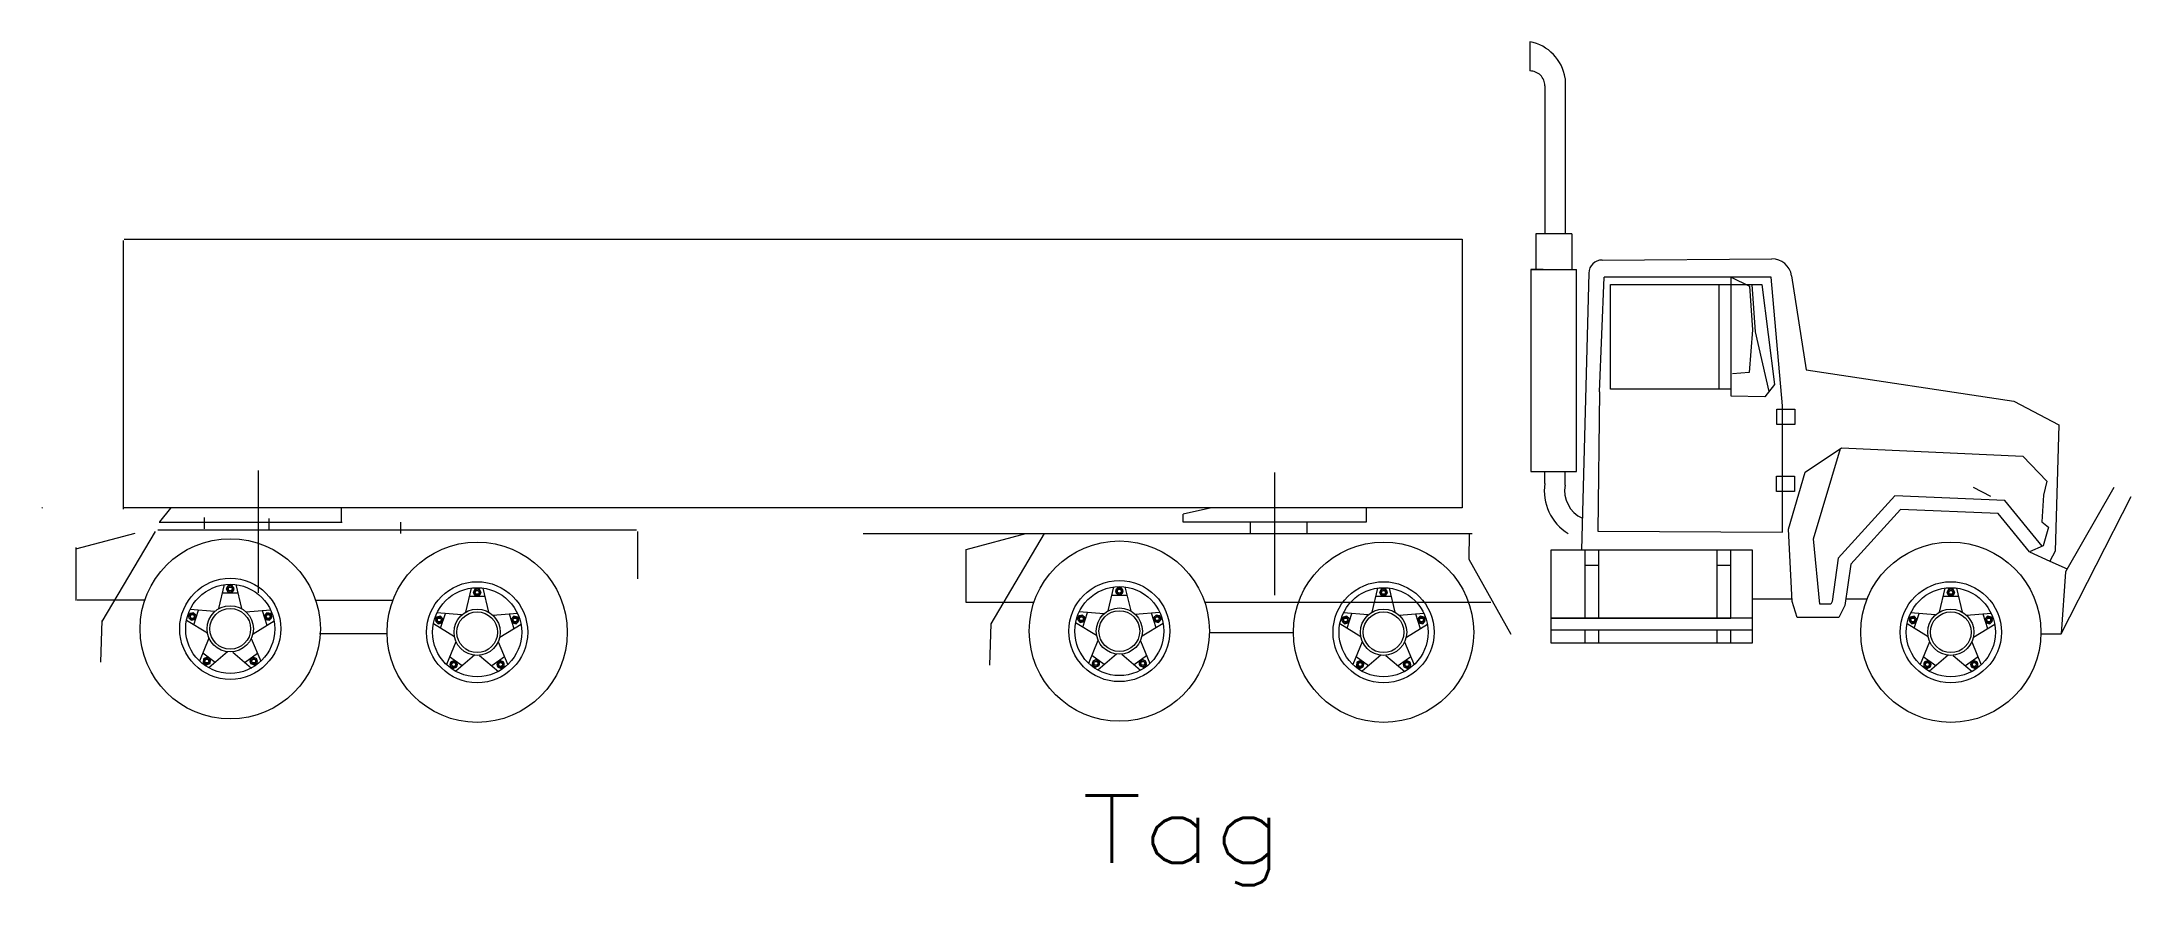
# Model space of a CAD drawing. Header units: inches. Extents: x -29.4 to 29.7, y -14.2 to 9.7.
import ezdxf
from ezdxf.enums import TextEntityAlignment as Align

# ---------------------------------------------------------------- set-up
doc = ezdxf.new("R2010")
doc.units = ezdxf.units.IN
doc.header["$MEASUREMENT"] = 0
doc.layers.get('0').update_dxf_attribs({"lineweight": 0})
doc.layers.add('SCD_DRAW', color=11, linetype='Continuous', lineweight=0, true_color=0xff7f7f)
doc.styles.get("Standard").update_dxf_attribs({"font": 'TXT.SHX'})

msp = doc.modelspace()

# ---------------------------------------------------------------- linework, layer by layer
at = {"color": 7, "linetype": 'Continuous', "lineweight": 0}
for p, q in [((-29.423, -3.52), (-29.405, -3.537)), ((-26.086, -3.931), (-25.769, -3.544)), ((-24.635, -3.52), (-24.6, -3.52)), ((-20.942, -3.922), (-20.942, -3.535))]:
    msp.add_line(p, q, dxfattribs=at)
at = {"color": 113, "linetype": 'Continuous', "lineweight": 0, "true_color": 0x70db93}
for p, q in [((-21.675, -6.14), (-19.492, -6.14)), ((-21.564, -7.09), (-19.645, -7.09))]:
    msp.add_line(p, q, dxfattribs=at)
at = {"layer": 'SCD_DRAW', "color": 100, "linetype": 'Continuous', "true_color": 0x00ff3f}
for p, q in [((12.685, 9.654), (12.685, 8.829)), ((13.106, 8.412), (13.106, 4.224)), ((13.68, 8.62), (13.68, 4.224)), ((12.852, 4.224), (12.852, 3.212)), ((13.874, 4.224), (12.852, 4.224)), ((13.874, 4.224), (13.874, 3.212)), ((-27.107, -3.566), (-27.107, 4.03)), ((-27.092, 4.066), (10.765, 4.066)), ((10.765, 4.066), (10.765, -3.53)), ((13.055, 3.212), (12.714, 3.212)), ((12.714, 3.212), (14.005, 3.212)), ((12.714, 3.212), (12.714, -2.502)), ((14.005, -2.502), (14.005, 3.212)), ((14.35, 3.11), (14.147, -4.722)), ((14.649, -0.253), (14.789, 2.997)), ((14.725, 3.478), (19.526, 3.514)), ((19.508, 2.997), (14.789, 2.997)), ((18.38, 2.999), (18.895, 2.744)), ((18.38, -0.374), (18.38, 2.999)), ((19.828, -0.649), (19.508, 2.997)), ((20.09, 3.035), (20.505, 0.372)), ((14.961, 2.79), (19.244, 2.79)), ((14.961, -0.175), (14.961, 2.79)), ((18.03, 2.79), (18.03, -0.175)), ((18.895, 2.744), (18.986, 1.503)), ((18.968, 2.79), (19.061, 1.447)), ((19.244, 2.79), (19.602, -0.039)), ((18.986, 1.503), (18.889, 0.293)), ((19.061, 1.447), (19.449, -0.239)), ((18.889, 0.293), (18.419, 0.256)), ((20.505, 0.372), (26.376, -0.514)), ((14.649, -0.253), (14.602, -4.19)), ((18.38, -0.175), (14.961, -0.175)), ((19.33, -0.395), (18.38, -0.374)), ((19.602, -0.039), (19.33, -0.395)), ((26.376, -0.514), (27.652, -1.186)), ((19.675, -1.176), (19.675, -0.743)), ((19.675, -0.743), (20.183, -0.743)), ((20.183, -1.176), (19.675, -1.176)), ((19.828, -4.222), (19.828, -0.649)), ((20.183, -0.743), (20.183, -1.176)), ((27.652, -1.186), (27.542, -4.756)), ((20.471, -2.521), (21.496, -1.837)), ((20.711, -4.412), (21.476, -1.85)), ((21.496, -1.837), (26.627, -2.067)), ((26.627, -2.067), (27.31, -2.774)), ((-23.301, -2.472), (-23.301, -5.937)), ((5.46, -2.536), (5.46, -6.001)), ((12.714, -2.502), (14.005, -2.502)), ((13.106, -2.841), (13.106, -2.502)), ((13.68, -2.888), (13.68, -2.502)), ((19.662, -3.065), (19.662, -2.632)), ((19.662, -2.632), (20.17, -2.632)), ((19.998, -4.136), (20.471, -2.521)), ((20.17, -2.632), (20.17, -3.065)), ((25.723, -3.212), (25.235, -2.956)), ((27.31, -2.774), (27.215, -3.177)), ((29.21, -2.956), (27.841, -5.339)), ((10.765, -3.53), (-27.107, -3.53)), ((3.674, -3.53), (2.87, -3.708)), ((8.049, -3.53), (8.049, -3.773)), ((8.049, -3.53), (8.049, -3.935)), ((20.17, -3.065), (19.662, -3.065)), ((23.014, -3.195), (21.404, -4.96)), ((26.122, -3.321), (23.014, -3.195)), ((27.177, -4.616), (26.122, -3.321)), ((27.215, -3.177), (27.168, -3.928)), ((27.713, -7.096), (29.698, -3.212)), ((-20.927, -3.949), (-26.106, -3.949)), ((-24.821, -4.127), (-24.821, -3.801)), ((-22.991, -4.162), (-22.991, -3.836)), ((-19.264, -4.261), (-19.264, -3.935)), ((2.87, -3.935), (2.87, -3.708)), ((8.049, -3.935), (2.87, -3.935)), ((4.774, -4.261), (4.774, -3.935)), ((6.382, -3.935), (4.774, -3.935)), ((6.382, -4.261), (6.382, -3.935)), ((8.049, -3.548), (8.049, -3.916)), ((20.105, -6.185), (19.998, -4.136)), ((23.174, -3.58), (21.761, -5.128)), ((25.936, -3.692), (23.174, -3.58)), ((26.817, -4.773), (25.936, -3.692)), ((27.168, -3.928), (27.355, -4.079)), ((27.355, -4.079), (27.204, -4.605)), ((-28.462, -4.691), (-26.778, -4.244)), ((-28.447, -6.149), (-28.447, -4.651)), ((-26.218, -4.197), (-27.727, -6.75)), ((-26.142, -4.155), (-12.594, -4.155)), ((-12.564, -4.204), (-12.564, -5.541)), ((-6.185, -4.261), (11.049, -4.261)), ((-3.263, -4.708), (-1.579, -4.261)), ((-3.263, -6.206), (-3.263, -4.708)), ((-1.061, -4.261), (-2.57, -6.814)), ((10.964, -4.261), (10.953, -4.983)), ((13.29, -4.722), (18.97, -4.722)), ((13.29, -7.357), (13.29, -4.722)), ((14.234, -4.722), (14.234, -6.652)), ((14.602, -4.19), (19.828, -4.222)), ((14.629, -4.722), (14.629, -6.652)), ((17.974, -4.722), (17.974, -6.652)), ((18.369, -6.652), (18.369, -4.722)), ((18.97, -4.722), (18.97, -7.357)), ((20.89, -6.253), (20.711, -4.412)), ((27.204, -4.605), (26.817, -4.773)), ((10.953, -4.983), (12.14, -7.109)), ((14.629, -5.166), (14.234, -5.166)), ((18.369, -5.166), (17.974, -5.166)), ((21.404, -4.96), (21.232, -6.179)), ((21.761, -5.128), (21.598, -6.293)), ((26.817, -4.773), (27.399, -5.037)), ((27.542, -4.756), (27.399, -5.037)), ((27.399, -5.037), (27.888, -5.257)), ((27.841, -5.339), (27.713, -7.096)), ((-26.505, -6.142), (-28.42, -6.142)), ((-1.349, -6.206), (-3.263, -6.206)), ((6.139, -6.206), (3.482, -6.206)), ((11.583, -6.206), (5.719, -6.206)), ((18.978, -6.107), (20.105, -6.107)), ((20.244, -6.631), (20.105, -6.185)), ((21.195, -6.253), (20.89, -6.253)), ((21.232, -6.179), (21.195, -6.253)), ((21.598, -6.293), (21.428, -6.631)), ((21.624, -6.107), (22.227, -6.107)), ((-27.723, -6.722), (-27.763, -7.895)), ((-2.57, -6.814), (-2.61, -7.987)), ((5.993, -7.064), (3.615, -7.064)), ((13.29, -6.652), (18.369, -6.652)), ((18.97, -6.652), (13.29, -6.652)), ((18.97, -6.99), (13.29, -6.99)), ((14.234, -6.99), (14.234, -7.357)), ((14.629, -6.99), (14.629, -7.357)), ((17.974, -6.99), (17.974, -7.357)), ((18.369, -7.357), (18.369, -6.99)), ((21.428, -6.631), (20.244, -6.631)), ((18.97, -7.357), (13.29, -7.357)), ((27.142, -7.096), (27.713, -7.096))]:
    msp.add_line(p, q, dxfattribs=at)
at = {"layer": 'SCD_DRAW', "color": 2, "linetype": 'Continuous', "true_color": 0xffff00}
for p, q in [((-24.41, -6.384), (-24.249, -5.705)), ((-24.146, -5.731), (-24.201, -5.827)), ((-24.201, -5.827), (-24.146, -5.923)), ((-24.035, -5.731), (-24.146, -5.731)), ((-23.979, -5.827), (-24.035, -5.731)), ((-24.035, -5.923), (-23.979, -5.827)), ((-23.76, -6.383), (-23.923, -5.704)), ((-17.423, -6.481), (-17.263, -5.802)), ((-17.159, -5.828), (-17.215, -5.924)), ((-17.048, -5.828), (-17.159, -5.828)), ((-16.993, -5.924), (-17.048, -5.828)), ((-16.773, -6.48), (-16.937, -5.801)), ((0.747, -6.448), (0.908, -5.769)), ((1.011, -5.795), (0.956, -5.891)), ((0.956, -5.891), (1.011, -5.987)), ((1.122, -5.795), (1.011, -5.795)), ((1.177, -5.891), (1.122, -5.795)), ((1.122, -5.987), (1.177, -5.891)), ((1.397, -6.446), (1.233, -5.768)), ((8.223, -6.481), (8.384, -5.802)), ((8.487, -5.828), (8.432, -5.924)), ((8.598, -5.828), (8.487, -5.828)), ((8.654, -5.924), (8.598, -5.828)), ((8.873, -6.48), (8.71, -5.801)), ((24.274, -6.481), (24.435, -5.802)), ((24.539, -5.828), (24.483, -5.924)), ((24.649, -5.828), (24.539, -5.828)), ((24.705, -5.924), (24.649, -5.828)), ((24.924, -6.48), (24.761, -5.801)), ((-25.129, -6.501), (-25.237, -6.524)), ((-24.532, -6.464), (-25.228, -6.41)), ((-25.054, -6.583), (-25.129, -6.501)), ((-25.124, -6.843), (-24.989, -6.428)), ((-24.304, -5.937), (-23.867, -5.937)), ((-24.146, -5.923), (-24.035, -5.923)), ((-23.646, -6.474), (-22.95, -6.417)), ((-23.188, -6.437), (-23.053, -6.852)), ((-23.052, -6.501), (-23.126, -6.583)), ((-22.943, -6.524), (-23.052, -6.501)), ((-17.317, -6.034), (-16.881, -6.034)), ((-17.215, -5.924), (-17.159, -6.02)), ((-17.159, -6.02), (-17.048, -6.02)), ((-17.048, -6.02), (-16.993, -5.924)), ((0.625, -6.528), (-0.071, -6.474)), ((0.032, -6.907), (0.167, -6.492)), ((0.853, -6.001), (1.289, -6.001)), ((1.011, -5.987), (1.122, -5.987)), ((1.511, -6.538), (2.206, -6.481)), ((1.969, -6.501), (2.104, -6.916)), ((8.329, -6.034), (8.766, -6.034)), ((8.432, -5.924), (8.487, -6.02)), ((8.487, -6.02), (8.598, -6.02)), ((8.598, -6.02), (8.654, -5.924)), ((24.38, -6.034), (24.817, -6.034)), ((24.483, -5.924), (24.539, -6.02)), ((24.539, -6.02), (24.649, -6.02)), ((24.649, -6.02), (24.705, -5.924)), ((-24.732, -7.082), (-25.328, -6.72)), ((-25.237, -6.524), (-25.271, -6.629)), ((-25.271, -6.629), (-25.197, -6.712)), ((-25.197, -6.712), (-25.089, -6.688)), ((-25.089, -6.688), (-25.054, -6.583)), ((-23.444, -7.092), (-22.849, -6.727)), ((-23.126, -6.583), (-23.092, -6.688)), ((-23.092, -6.688), (-22.983, -6.712)), ((-22.983, -6.712), (-22.909, -6.629)), ((-22.909, -6.629), (-22.943, -6.524)), ((-17.745, -7.179), (-18.342, -6.817)), ((-18.251, -6.621), (-18.285, -6.726)), ((-18.285, -6.726), (-18.211, -6.809)), ((-18.142, -6.598), (-18.251, -6.621)), ((-17.546, -6.561), (-18.242, -6.507)), ((-18.211, -6.809), (-18.102, -6.785)), ((-18.068, -6.68), (-18.142, -6.598)), ((-18.138, -6.94), (-18.003, -6.525)), ((-18.102, -6.785), (-18.068, -6.68)), ((-16.66, -6.571), (-15.964, -6.514)), ((-16.458, -7.189), (-15.863, -6.824)), ((-16.202, -6.534), (-16.067, -6.949)), ((-16.065, -6.598), (-16.139, -6.68)), ((-16.139, -6.68), (-16.105, -6.785)), ((-16.105, -6.785), (-15.997, -6.809)), ((-15.957, -6.621), (-16.065, -6.598)), ((-15.997, -6.809), (-15.923, -6.726)), ((-15.923, -6.726), (-15.957, -6.621)), ((0.425, -7.146), (-0.171, -6.783)), ((-0.08, -6.588), (-0.115, -6.693)), ((-0.115, -6.693), (-0.04, -6.775)), ((0.028, -6.565), (-0.08, -6.588)), ((-0.04, -6.775), (0.068, -6.752)), ((0.102, -6.647), (0.028, -6.565)), ((0.068, -6.752), (0.102, -6.647)), ((1.713, -7.156), (2.307, -6.791)), ((2.105, -6.565), (2.031, -6.647)), ((2.031, -6.647), (2.065, -6.752)), ((2.065, -6.752), (2.174, -6.775)), ((2.213, -6.588), (2.105, -6.565)), ((2.174, -6.775), (2.248, -6.693)), ((2.248, -6.693), (2.213, -6.588)), ((7.901, -7.179), (7.305, -6.817)), ((7.396, -6.621), (7.362, -6.726)), ((7.362, -6.726), (7.436, -6.809)), ((7.504, -6.598), (7.396, -6.621)), ((8.101, -6.561), (7.405, -6.507)), ((7.436, -6.809), (7.544, -6.785)), ((7.579, -6.68), (7.504, -6.598)), ((7.509, -6.94), (7.644, -6.525)), ((7.544, -6.785), (7.579, -6.68)), ((8.987, -6.571), (9.682, -6.514)), ((9.189, -7.189), (9.784, -6.824)), ((9.445, -6.534), (9.58, -6.949)), ((9.581, -6.598), (9.507, -6.68)), ((9.507, -6.68), (9.541, -6.785)), ((9.541, -6.785), (9.65, -6.809)), ((9.69, -6.621), (9.581, -6.598)), ((9.65, -6.809), (9.724, -6.726)), ((9.724, -6.726), (9.69, -6.621)), ((23.952, -7.179), (23.356, -6.817)), ((23.447, -6.621), (23.413, -6.726)), ((23.413, -6.726), (23.487, -6.809)), ((23.556, -6.598), (23.447, -6.621)), ((24.152, -6.561), (23.456, -6.507)), ((23.487, -6.809), (23.596, -6.785)), ((23.63, -6.68), (23.556, -6.598)), ((23.56, -6.94), (23.695, -6.525)), ((23.596, -6.785), (23.63, -6.68)), ((25.038, -6.571), (25.734, -6.514)), ((25.24, -7.189), (25.835, -6.824)), ((25.496, -6.534), (25.631, -6.949)), ((25.632, -6.598), (25.558, -6.68)), ((25.558, -6.68), (25.593, -6.785)), ((25.593, -6.785), (25.701, -6.809)), ((25.741, -6.621), (25.632, -6.598)), ((25.701, -6.809), (25.775, -6.726)), ((25.775, -6.726), (25.741, -6.621)), ((-24.694, -7.223), (-24.96, -7.868)), ((-24.515, -7.904), (-24.869, -7.647)), ((-24.167, -7.604), (-24.696, -8.059)), ((-24.021, -7.612), (-23.49, -8.064)), ((-23.319, -7.653), (-23.672, -7.909)), ((-23.496, -7.228), (-23.227, -7.872)), ((-17.707, -7.32), (-17.974, -7.965)), ((-16.51, -7.325), (-16.24, -7.969)), ((0.463, -7.287), (0.197, -7.932)), ((0.99, -7.668), (0.46, -8.123)), ((1.136, -7.675), (1.667, -8.128)), ((1.661, -7.292), (1.93, -7.936)), ((7.939, -7.32), (7.673, -7.965)), ((9.137, -7.325), (9.406, -7.969)), ((23.991, -7.32), (23.724, -7.965)), ((25.188, -7.325), (25.457, -7.969)), ((-24.843, -7.802), (-24.854, -7.912)), ((-24.854, -7.912), (-24.765, -7.977)), ((-24.741, -7.757), (-24.843, -7.802)), ((-24.765, -7.977), (-24.663, -7.932)), ((-24.652, -7.822), (-24.741, -7.757)), ((-24.663, -7.932), (-24.652, -7.822)), ((-23.439, -7.757), (-23.528, -7.822)), ((-23.528, -7.822), (-23.517, -7.932)), ((-23.517, -7.932), (-23.416, -7.977)), ((-23.337, -7.802), (-23.439, -7.757)), ((-23.416, -7.977), (-23.326, -7.912)), ((-23.326, -7.912), (-23.337, -7.802)), ((-17.529, -8.001), (-17.882, -7.744)), ((-17.856, -7.899), (-17.868, -8.009)), ((-17.868, -8.009), (-17.778, -8.074)), ((-17.755, -7.854), (-17.856, -7.899)), ((-17.778, -8.074), (-17.677, -8.029)), ((-17.665, -7.919), (-17.755, -7.854)), ((-17.181, -7.701), (-17.71, -8.156)), ((-17.677, -8.029), (-17.665, -7.919)), ((-17.035, -7.709), (-16.504, -8.161)), ((-16.332, -7.75), (-16.686, -8.006)), ((-16.452, -7.854), (-16.542, -7.919)), ((-16.542, -7.919), (-16.53, -8.029)), ((-16.53, -8.029), (-16.429, -8.074)), ((-16.351, -7.899), (-16.452, -7.854)), ((-16.429, -8.074), (-16.339, -8.009)), ((-16.339, -8.009), (-16.351, -7.899)), ((0.641, -7.968), (0.288, -7.711)), ((0.314, -7.866), (0.302, -7.976)), ((0.302, -7.976), (0.392, -8.041)), ((0.415, -7.821), (0.314, -7.866)), ((0.392, -8.041), (0.493, -7.996)), ((0.505, -7.886), (0.415, -7.821)), ((0.493, -7.996), (0.505, -7.886)), ((1.838, -7.716), (1.485, -7.973)), ((1.718, -7.821), (1.628, -7.886)), ((1.628, -7.886), (1.64, -7.996)), ((1.64, -7.996), (1.741, -8.041)), ((1.819, -7.866), (1.718, -7.821)), ((1.741, -8.041), (1.831, -7.976)), ((1.831, -7.976), (1.819, -7.866)), ((8.118, -8.001), (7.764, -7.744)), ((7.79, -7.899), (7.779, -8.009)), ((7.779, -8.009), (7.868, -8.074)), ((7.892, -7.854), (7.79, -7.899)), ((7.868, -8.074), (7.97, -8.029)), ((7.981, -7.919), (7.892, -7.854)), ((8.466, -7.701), (7.937, -8.156)), ((7.97, -8.029), (7.981, -7.919)), ((8.612, -7.709), (9.143, -8.161)), ((9.314, -7.75), (8.961, -8.006)), ((9.194, -7.854), (9.105, -7.919)), ((9.105, -7.919), (9.116, -8.029)), ((9.116, -8.029), (9.217, -8.074)), ((9.296, -7.899), (9.194, -7.854)), ((9.217, -8.074), (9.307, -8.009)), ((9.307, -8.009), (9.296, -7.899)), ((24.169, -8.001), (23.815, -7.744)), ((23.841, -7.899), (23.83, -8.009)), ((23.83, -8.009), (23.92, -8.074)), ((23.943, -7.854), (23.841, -7.899)), ((23.92, -8.074), (24.021, -8.029)), ((24.032, -7.919), (23.943, -7.854)), ((24.517, -7.701), (23.988, -8.156)), ((24.021, -8.029), (24.032, -7.919)), ((24.663, -7.709), (25.194, -8.161)), ((25.365, -7.75), (25.012, -8.006)), ((25.245, -7.854), (25.156, -7.919)), ((25.156, -7.919), (25.167, -8.029)), ((25.167, -8.029), (25.269, -8.074)), ((25.347, -7.899), (25.245, -7.854)), ((25.269, -8.074), (25.358, -8.009)), ((25.358, -8.009), (25.347, -7.899))]:
    msp.add_line(p, q, dxfattribs=at)
at = {"layer": 'SCD_DRAW', "color": 1, "linetype": 'Continuous', "true_color": 0xff0000}
for centre in [(-24.09, -6.955), (-17.104, -7.052), (1.067, -7.019), (8.543, -7.052), (24.594, -7.052)]:
    msp.add_circle(centre, 2.55, dxfattribs=at)
at = {"layer": 'SCD_DRAW', "color": 2, "linetype": 'Continuous', "true_color": 0xffff00}
for centre, radius in [((-24.09, -6.955), 1.43), ((-24.09, -6.955), 1.26), ((-24.09, -5.827), 0.096), ((-24.09, -5.827), 0.06), ((-24.09, -5.827), 0.054), ((-17.104, -7.052), 1.43), ((-17.104, -7.052), 1.26), ((-17.104, -5.924), 0.096), ((-17.104, -5.924), 0.06), ((-17.104, -5.924), 0.054), ((1.067, -7.019), 1.43), ((1.067, -7.019), 1.26), ((1.067, -5.891), 0.096), ((1.067, -5.891), 0.06), ((1.067, -5.891), 0.054), ((8.543, -7.052), 1.43), ((8.543, -7.052), 1.26), ((8.543, -5.924), 0.096), ((8.543, -5.924), 0.06), ((8.543, -5.924), 0.054), ((24.594, -7.052), 1.43), ((24.594, -7.052), 1.26), ((24.594, -5.924), 0.096), ((24.594, -5.924), 0.06), ((24.594, -5.924), 0.054), ((-24.09, -6.955), 0.654), ((-24.09, -6.955), 0.576), ((-17.104, -7.052), 0.654), ((-17.104, -7.052), 0.576), ((1.067, -7.019), 0.654), ((1.067, -7.019), 0.576), ((8.543, -7.052), 0.654), ((8.543, -7.052), 0.576), ((24.594, -7.052), 0.654), ((24.594, -7.052), 0.576), ((-25.163, -6.606), 0.096), ((-25.163, -6.606), 0.06), ((-25.163, -6.606), 0.054), ((-23.017, -6.606), 0.096), ((-23.017, -6.606), 0.06), ((-23.017, -6.606), 0.054), ((-18.176, -6.703), 0.096), ((-18.176, -6.703), 0.06), ((-18.176, -6.703), 0.054), ((-16.031, -6.703), 0.096), ((-16.031, -6.703), 0.06), ((-16.031, -6.703), 0.054), ((-0.006, -6.67), 0.096), ((-0.006, -6.67), 0.06), ((-0.006, -6.67), 0.054), ((2.139, -6.67), 0.096), ((2.139, -6.67), 0.06), ((2.139, -6.67), 0.054), ((7.47, -6.703), 0.096), ((7.47, -6.703), 0.06), ((7.47, -6.703), 0.054), ((9.616, -6.703), 0.096), ((9.616, -6.703), 0.06), ((9.616, -6.703), 0.054), ((23.521, -6.703), 0.096), ((23.521, -6.703), 0.06), ((23.521, -6.703), 0.054), ((25.667, -6.703), 0.096), ((25.667, -6.703), 0.06), ((25.667, -6.703), 0.054), ((-24.753, -7.867), 0.096), ((-24.753, -7.867), 0.06), ((-24.753, -7.867), 0.054), ((-23.427, -7.867), 0.096), ((-23.427, -7.867), 0.06), ((-23.427, -7.867), 0.054), ((-17.767, -7.964), 0.096), ((-17.767, -7.964), 0.06), ((-17.767, -7.964), 0.054), ((-16.441, -7.964), 0.096), ((-16.441, -7.964), 0.06), ((-16.441, -7.964), 0.054), ((0.404, -7.931), 0.096), ((0.404, -7.931), 0.06), ((0.404, -7.931), 0.054), ((1.73, -7.931), 0.096), ((1.73, -7.931), 0.06), ((1.73, -7.931), 0.054), ((7.88, -7.964), 0.096), ((7.88, -7.964), 0.06), ((7.88, -7.964), 0.054), ((9.206, -7.964), 0.096), ((9.206, -7.964), 0.06), ((9.206, -7.964), 0.054), ((23.931, -7.964), 0.096), ((23.931, -7.964), 0.06), ((23.931, -7.964), 0.054), ((25.257, -7.964), 0.096), ((25.257, -7.964), 0.06), ((25.257, -7.964), 0.054)]:
    msp.add_circle(centre, radius, dxfattribs=at)
at = {"layer": 'SCD_DRAW', "color": 100, "linetype": 'Continuous', "true_color": 0x00ff3f}
for centre, radius, start, end in [((12.457, 8.439), 1.237, 8.4535, 79.39839), ((12.69, 8.412), 0.416, 0, 90.66485), ((14.728, 3.101), 0.378, 90.42796, 178.51775), ((19.53, 2.947), 0.567, 8.85543, 90.42796), ((14.524, -3.045), 1.433, 171.79954, 237.99922), ((14.524, -3.045), 0.859, 169.40107, 245.65361)]:
    msp.add_arc(centre, radius, start, end, dxfattribs=at)

# ---------------------------------------------------------------- texts
at = {"color": 7, "linetype": 'Continuous', "width": 1.166667}
msp.add_text('Tag', height=1.905, dxfattribs=at).set_placement((0.008, -13.574), (5.723, -13.574), align=Align.FIT)

doc.saveas('drawing.dxf')
